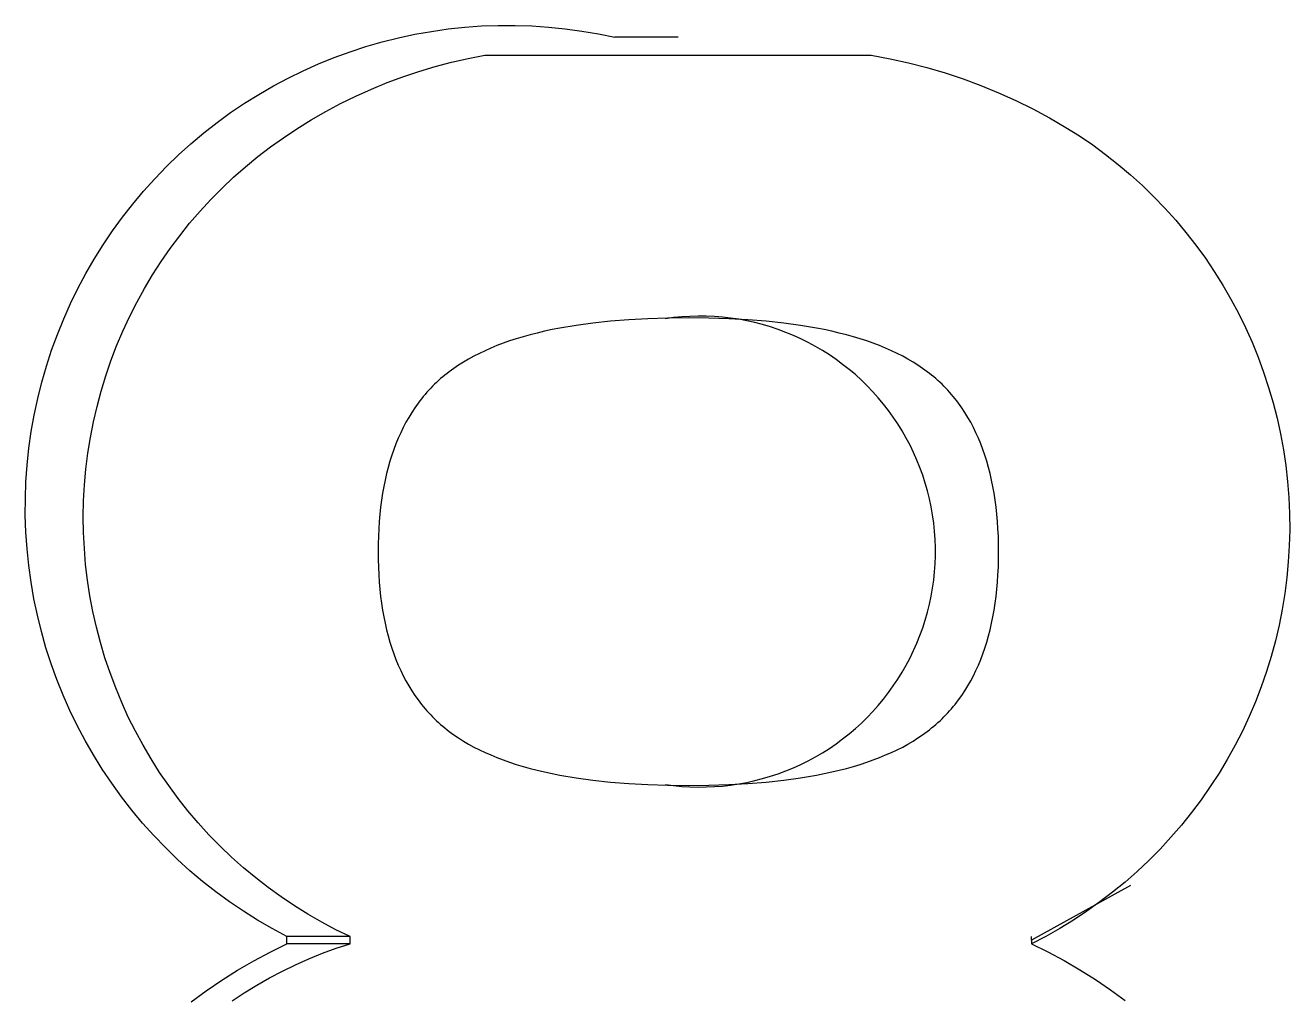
# Model space of a CAD drawing. Header units: millimetres. Extents: x -1893 to 2799, y -925 to 2353.
# Drawn here: x 1283.683 to 1284.885, y 1917.977 to 1918.901 of the extents above; entities that cross this region are included whole.
import ezdxf

# ---------------------------------------------------------------- set-up
doc = ezdxf.new("R2010")
doc.units = ezdxf.units.MM
doc.header["$MEASUREMENT"] = 0
doc.layers.add('Utwórz2D linie widoczne', color=7, linetype='Continuous', true_color=0x000000)

msp = doc.modelspace()

# ---------------------------------------------------------------- linework, layer by layer
at = {"layer": 'Utwórz2D linie widoczne'}
for p, q in [((1284.0374, 1918.8889), (1284.053, 1918.8922)), ((1284.053, 1918.8922), (1284.0688, 1918.895)), ((1284.0688, 1918.895), (1284.0846, 1918.8973)), ((1284.0846, 1918.8973), (1284.1005, 1918.899)), ((1284.1005, 1918.899), (1284.1164, 1918.9001)), ((1284.1164, 1918.9001), (1284.1324, 1918.9007)), ((1284.1324, 1918.9007), (1284.1483, 1918.9007)), ((1284.1483, 1918.9007), (1284.1643, 1918.9002)), ((1284.1643, 1918.9002), (1284.1802, 1918.8991)), ((1284.1802, 1918.8991), (1284.1961, 1918.8975)), ((1284.1961, 1918.8975), (1284.2119, 1918.8953)), ((1284.2119, 1918.8953), (1284.2277, 1918.8926)), ((1284.2277, 1918.8926), (1284.2433, 1918.8893)), ((1283.9914, 1918.8756), (1284.0066, 1918.8806)), ((1284.0066, 1918.8806), (1284.0219, 1918.885)), ((1284.0219, 1918.885), (1284.0374, 1918.8889)), ((1284.3034, 1918.8893), (1284.2433, 1918.8893)), ((1283.9616, 1918.8641), (1283.9764, 1918.8701)), ((1283.9764, 1918.8701), (1283.9914, 1918.8756)), ((1284.088, 1918.8656), (1284.1037, 1918.8692)), ((1284.1037, 1918.8692), (1284.1195, 1918.8722)), ((1284.1195, 1918.8722), (1284.4871, 1918.8722)), ((1284.4871, 1918.8722), (1284.5049, 1918.8689)), ((1284.5049, 1918.8689), (1284.5225, 1918.865)), ((1283.9326, 1918.8506), (1283.947, 1918.8576)), ((1283.947, 1918.8576), (1283.9616, 1918.8641)), ((1284.0417, 1918.8518), (1284.057, 1918.8569)), ((1284.057, 1918.8569), (1284.0724, 1918.8615)), ((1284.0724, 1918.8615), (1284.088, 1918.8656)), ((1284.5225, 1918.865), (1284.5399, 1918.8605)), ((1284.5399, 1918.8605), (1284.5572, 1918.8554)), ((1284.5572, 1918.8554), (1284.5743, 1918.8497)), ((1283.9047, 1918.8351), (1283.9185, 1918.8431)), ((1283.9185, 1918.8431), (1283.9326, 1918.8506)), ((1284.0117, 1918.8401), (1284.0266, 1918.8462)), ((1284.0266, 1918.8462), (1284.0417, 1918.8518)), ((1284.5743, 1918.8497), (1284.5912, 1918.8434)), ((1284.5912, 1918.8434), (1284.6079, 1918.8366)), ((1283.8912, 1918.8266), (1283.9047, 1918.8351)), ((1283.9825, 1918.8264), (1283.997, 1918.8335)), ((1283.997, 1918.8335), (1284.0117, 1918.8401)), ((1284.6079, 1918.8366), (1284.6244, 1918.8292)), ((1283.865, 1918.8083), (1283.8779, 1918.8177)), ((1283.8779, 1918.8177), (1283.8912, 1918.8266)), ((1283.9544, 1918.8108), (1283.9683, 1918.8188)), ((1283.9683, 1918.8188), (1283.9825, 1918.8264)), ((1284.6244, 1918.8292), (1284.6406, 1918.8212)), ((1284.6406, 1918.8212), (1284.6565, 1918.8128)), ((1283.8524, 1918.7985), (1283.865, 1918.8083)), ((1283.9407, 1918.8023), (1283.9544, 1918.8108)), ((1284.6565, 1918.8128), (1284.6721, 1918.8037)), ((1283.8402, 1918.7882), (1283.8524, 1918.7985)), ((1283.9157, 1918.7851), (1283.9281, 1918.7939)), ((1283.9281, 1918.7939), (1283.9407, 1918.8023)), ((1284.6721, 1918.8037), (1284.685, 1918.7956)), ((1284.685, 1918.7956), (1284.6976, 1918.787)), ((1283.8283, 1918.7775), (1283.8402, 1918.7882)), ((1283.9037, 1918.7759), (1283.9157, 1918.7851)), ((1284.6976, 1918.787), (1284.7099, 1918.7779)), ((1283.8169, 1918.7664), (1283.8283, 1918.7775)), ((1283.892, 1918.7663), (1283.9037, 1918.7759)), ((1284.7099, 1918.7779), (1284.7219, 1918.7685)), ((1283.8058, 1918.7549), (1283.8169, 1918.7664)), ((1283.8807, 1918.7563), (1283.892, 1918.7663)), ((1284.7219, 1918.7685), (1284.7335, 1918.7586)), ((1284.7335, 1918.7586), (1284.7448, 1918.7484)), ((1283.7951, 1918.743), (1283.8058, 1918.7549)), ((1283.8591, 1918.7351), (1283.8697, 1918.7459)), ((1283.8697, 1918.7459), (1283.8807, 1918.7563)), ((1284.7448, 1918.7484), (1284.7558, 1918.7378)), ((1283.7848, 1918.7308), (1283.7951, 1918.743)), ((1283.8488, 1918.724), (1283.8591, 1918.7351)), ((1284.7558, 1918.7378), (1284.7663, 1918.7268)), ((1283.775, 1918.7182), (1283.7848, 1918.7308)), ((1283.8389, 1918.7125), (1283.8488, 1918.724)), ((1284.7663, 1918.7268), (1284.7765, 1918.7154)), ((1283.7656, 1918.7053), (1283.775, 1918.7182)), ((1283.8295, 1918.7007), (1283.8389, 1918.7125)), ((1284.7765, 1918.7154), (1284.7863, 1918.7037)), ((1283.7566, 1918.692), (1283.7656, 1918.7053)), ((1283.8204, 1918.6886), (1283.8295, 1918.7007)), ((1284.7863, 1918.7037), (1284.7957, 1918.6917)), ((1283.7482, 1918.6785), (1283.7566, 1918.692)), ((1283.8118, 1918.6761), (1283.8204, 1918.6886)), ((1284.7957, 1918.6917), (1284.8047, 1918.6793)), ((1283.7402, 1918.6647), (1283.7482, 1918.6785)), ((1283.8036, 1918.6634), (1283.8118, 1918.6761)), ((1284.8047, 1918.6793), (1284.8132, 1918.6667)), ((1283.7327, 1918.6506), (1283.7402, 1918.6647)), ((1283.7959, 1918.6504), (1283.8036, 1918.6634)), ((1284.8132, 1918.6667), (1284.8213, 1918.6537)), ((1283.7257, 1918.6362), (1283.7327, 1918.6506)), ((1283.7886, 1918.6371), (1283.7959, 1918.6504)), ((1284.8213, 1918.6537), (1284.8289, 1918.6405)), ((1284.8289, 1918.6405), (1284.8361, 1918.6271)), ((1283.7192, 1918.6216), (1283.7257, 1918.6362)), ((1283.7817, 1918.6236), (1283.7886, 1918.6371)), ((1284.8361, 1918.6271), (1284.8428, 1918.6134)), ((1283.7132, 1918.6068), (1283.7192, 1918.6216)), ((1283.7754, 1918.6099), (1283.7817, 1918.6236)), ((1284.2063, 1918.6154), (1284.191, 1918.6128)), ((1284.2223, 1918.6176), (1284.2063, 1918.6154)), ((1284.239, 1918.6194), (1284.2223, 1918.6176)), ((1284.2564, 1918.6208), (1284.239, 1918.6194)), ((1284.2746, 1918.6218), (1284.2564, 1918.6208)), ((1284.2934, 1918.6224), (1284.2746, 1918.6218)), ((1284.2991, 1918.6228), (1284.2914, 1918.6218)), ((1284.313, 1918.6226), (1284.2934, 1918.6224)), ((1284.3068, 1918.6236), (1284.2991, 1918.6228)), ((1284.3146, 1918.624), (1284.3068, 1918.6236)), ((1284.3326, 1918.6224), (1284.313, 1918.6226)), ((1284.3223, 1918.6242), (1284.3146, 1918.624)), ((1284.3301, 1918.6242), (1284.3223, 1918.6242)), ((1284.3379, 1918.6238), (1284.3301, 1918.6242)), ((1284.3515, 1918.6218), (1284.3326, 1918.6224)), ((1284.3456, 1918.6232), (1284.3379, 1918.6238)), ((1284.3533, 1918.6223), (1284.3456, 1918.6232)), ((1284.3696, 1918.6208), (1284.3515, 1918.6218)), ((1284.361, 1918.6212), (1284.3533, 1918.6223)), ((1284.3686, 1918.6198), (1284.361, 1918.6212)), ((1284.3762, 1918.6181), (1284.3686, 1918.6198)), ((1284.3871, 1918.6194), (1284.3696, 1918.6208)), ((1284.3837, 1918.6162), (1284.3762, 1918.6181)), ((1284.3912, 1918.614), (1284.3837, 1918.6162)), ((1284.4038, 1918.6176), (1284.3871, 1918.6194)), ((1284.3986, 1918.6115), (1284.3912, 1918.614)), ((1284.4198, 1918.6154), (1284.4038, 1918.6176)), ((1284.4351, 1918.6128), (1284.4198, 1918.6154)), ((1284.8428, 1918.6134), (1284.8491, 1918.5995)), ((1283.7077, 1918.5918), (1283.7132, 1918.6068)), ((1283.7695, 1918.5959), (1283.7754, 1918.6099)), ((1284.1495, 1918.6026), (1284.1432, 1918.6006)), ((1284.1559, 1918.6046), (1284.1495, 1918.6026)), ((1284.1626, 1918.6064), (1284.1559, 1918.6046)), ((1284.1694, 1918.6082), (1284.1626, 1918.6064)), ((1284.1764, 1918.6098), (1284.1694, 1918.6082)), ((1284.1836, 1918.6114), (1284.1764, 1918.6098)), ((1284.191, 1918.6128), (1284.1836, 1918.6114)), ((1284.4058, 1918.6088), (1284.3986, 1918.6115)), ((1284.413, 1918.6059), (1284.4058, 1918.6088)), ((1284.4201, 1918.6026), (1284.413, 1918.6059)), ((1284.4271, 1918.5992), (1284.4201, 1918.6026)), ((1284.4424, 1918.6114), (1284.4351, 1918.6128)), ((1284.4496, 1918.6098), (1284.4424, 1918.6114)), ((1284.4566, 1918.6082), (1284.4496, 1918.6098)), ((1284.4635, 1918.6064), (1284.4566, 1918.6082)), ((1284.4701, 1918.6046), (1284.4635, 1918.6064)), ((1284.4766, 1918.6026), (1284.4701, 1918.6046)), ((1284.4829, 1918.6006), (1284.4766, 1918.6026)), ((1283.7027, 1918.5766), (1283.7077, 1918.5918)), ((1283.7641, 1918.5818), (1283.7695, 1918.5959)), ((1284.1198, 1918.5914), (1284.1144, 1918.5888)), ((1284.1254, 1918.5938), (1284.1198, 1918.5914)), ((1284.1311, 1918.5962), (1284.1254, 1918.5938)), ((1284.1371, 1918.5984), (1284.1311, 1918.5962)), ((1284.1432, 1918.6006), (1284.1371, 1918.5984)), ((1284.4339, 1918.5955), (1284.4271, 1918.5992)), ((1284.4406, 1918.5916), (1284.4339, 1918.5955)), ((1284.4472, 1918.5874), (1284.4406, 1918.5916)), ((1284.489, 1918.5984), (1284.4829, 1918.6006)), ((1284.4949, 1918.5962), (1284.489, 1918.5984)), ((1284.5007, 1918.5938), (1284.4949, 1918.5962)), ((1284.5063, 1918.5914), (1284.5007, 1918.5938)), ((1284.5116, 1918.5888), (1284.5063, 1918.5914)), ((1284.8491, 1918.5995), (1284.8548, 1918.5853)), ((1283.7592, 1918.5675), (1283.7641, 1918.5818)), ((1284.0946, 1918.5776), (1284.0901, 1918.5746)), ((1284.0993, 1918.5806), (1284.0946, 1918.5776)), ((1284.1041, 1918.5834), (1284.0993, 1918.5806)), ((1284.1092, 1918.5862), (1284.1041, 1918.5834)), ((1284.1144, 1918.5888), (1284.1092, 1918.5862)), ((1284.4536, 1918.583), (1284.4472, 1918.5874)), ((1284.4598, 1918.5784), (1284.4536, 1918.583)), ((1284.4659, 1918.5736), (1284.4598, 1918.5784)), ((1284.5169, 1918.5862), (1284.5116, 1918.5888)), ((1284.5219, 1918.5834), (1284.5169, 1918.5862)), ((1284.5268, 1918.5806), (1284.5219, 1918.5834)), ((1284.5314, 1918.5776), (1284.5268, 1918.5806)), ((1284.5359, 1918.5746), (1284.5314, 1918.5776)), ((1284.8548, 1918.5853), (1284.8601, 1918.571)), ((1283.6983, 1918.5613), (1283.7027, 1918.5766)), ((1283.7548, 1918.553), (1283.7592, 1918.5675)), ((1284.0796, 1918.5665), (1284.0776, 1918.5648)), ((1284.0816, 1918.5682), (1284.0796, 1918.5665)), ((1284.0837, 1918.5698), (1284.0816, 1918.5682)), ((1284.0858, 1918.5714), (1284.0837, 1918.5698)), ((1284.0901, 1918.5746), (1284.0858, 1918.5714)), ((1284.4719, 1918.5686), (1284.4659, 1918.5736)), ((1284.4776, 1918.5634), (1284.4719, 1918.5686)), ((1284.5402, 1918.5714), (1284.5359, 1918.5746)), ((1284.5423, 1918.5698), (1284.5402, 1918.5714)), ((1284.5444, 1918.5682), (1284.5423, 1918.5698)), ((1284.5465, 1918.5665), (1284.5444, 1918.5682)), ((1284.5485, 1918.5648), (1284.5465, 1918.5665)), ((1284.8601, 1918.571), (1284.8649, 1918.5565)), ((1283.6945, 1918.5458), (1283.6983, 1918.5613)), ((1284.0663, 1918.5537), (1284.0645, 1918.5518)), ((1284.0681, 1918.5556), (1284.0663, 1918.5537)), ((1284.0699, 1918.5575), (1284.0681, 1918.5556)), ((1284.0718, 1918.5594), (1284.0699, 1918.5575)), ((1284.0737, 1918.5612), (1284.0718, 1918.5594)), ((1284.0756, 1918.563), (1284.0737, 1918.5612)), ((1284.0776, 1918.5648), (1284.0756, 1918.563)), ((1284.4832, 1918.558), (1284.4776, 1918.5634)), ((1284.4885, 1918.5523), (1284.4832, 1918.558)), ((1284.5504, 1918.563), (1284.5485, 1918.5648)), ((1284.5524, 1918.5612), (1284.5504, 1918.563)), ((1284.5543, 1918.5594), (1284.5524, 1918.5612)), ((1284.5561, 1918.5575), (1284.5543, 1918.5594)), ((1284.558, 1918.5556), (1284.5561, 1918.5575)), ((1284.5598, 1918.5537), (1284.558, 1918.5556)), ((1284.5615, 1918.5518), (1284.5598, 1918.5537)), ((1284.8649, 1918.5565), (1284.8692, 1918.5419)), ((1283.6911, 1918.5302), (1283.6945, 1918.5458)), ((1283.7509, 1918.5384), (1283.7548, 1918.553)), ((1284.0562, 1918.5415), (1284.0531, 1918.5371)), ((1284.0578, 1918.5436), (1284.0562, 1918.5415)), ((1284.0594, 1918.5457), (1284.0578, 1918.5436)), ((1284.0611, 1918.5477), (1284.0594, 1918.5457)), ((1284.0628, 1918.5498), (1284.0611, 1918.5477)), ((1284.0645, 1918.5518), (1284.0628, 1918.5498)), ((1284.4937, 1918.5465), (1284.4885, 1918.5523)), ((1284.4987, 1918.5406), (1284.4937, 1918.5465)), ((1284.5633, 1918.5498), (1284.5615, 1918.5518)), ((1284.565, 1918.5477), (1284.5633, 1918.5498)), ((1284.5667, 1918.5457), (1284.565, 1918.5477)), ((1284.5683, 1918.5436), (1284.5667, 1918.5457)), ((1284.5699, 1918.5415), (1284.5683, 1918.5436)), ((1284.573, 1918.5371), (1284.5699, 1918.5415)), ((1284.8692, 1918.5419), (1284.873, 1918.5271)), ((1283.6883, 1918.5144), (1283.6911, 1918.5302)), ((1283.7475, 1918.5236), (1283.7509, 1918.5384)), ((1284.0501, 1918.5326), (1284.0473, 1918.528)), ((1284.0531, 1918.5371), (1284.0501, 1918.5326)), ((1284.5035, 1918.5344), (1284.4987, 1918.5406)), ((1284.508, 1918.5281), (1284.5035, 1918.5344)), ((1284.576, 1918.5326), (1284.573, 1918.5371)), ((1284.5789, 1918.528), (1284.576, 1918.5326)), ((1283.7446, 1918.5088), (1283.7475, 1918.5236)), ((1284.042, 1918.5184), (1284.0396, 1918.5134)), ((1284.0446, 1918.5233), (1284.042, 1918.5184)), ((1284.0473, 1918.528), (1284.0446, 1918.5233)), ((1284.5123, 1918.5217), (1284.508, 1918.5281)), ((1284.5164, 1918.5151), (1284.5123, 1918.5217)), ((1284.5816, 1918.5233), (1284.5789, 1918.528)), ((1284.5842, 1918.5184), (1284.5816, 1918.5233)), ((1284.5866, 1918.5134), (1284.5842, 1918.5184)), ((1284.873, 1918.5271), (1284.8762, 1918.5122)), ((1283.6861, 1918.4986), (1283.6883, 1918.5144)), ((1283.7422, 1918.4938), (1283.7446, 1918.5088)), ((1284.0372, 1918.5082), (1284.0351, 1918.5029)), ((1284.0396, 1918.5134), (1284.0372, 1918.5082)), ((1284.5203, 1918.5083), (1284.5164, 1918.5151)), ((1284.5239, 1918.5015), (1284.5203, 1918.5083)), ((1284.5889, 1918.5082), (1284.5866, 1918.5134)), ((1284.5911, 1918.5029), (1284.5889, 1918.5082)), ((1284.8762, 1918.5122), (1284.879, 1918.4972)), ((1283.6844, 1918.4827), (1283.6861, 1918.4986)), ((1283.7403, 1918.4788), (1283.7422, 1918.4938)), ((1284.033, 1918.4975), (1284.0311, 1918.492)), ((1284.0351, 1918.5029), (1284.033, 1918.4975)), ((1284.5273, 1918.4945), (1284.5239, 1918.5015)), ((1284.5304, 1918.4874), (1284.5273, 1918.4945)), ((1284.5932, 1918.4975), (1284.5911, 1918.5029)), ((1284.5951, 1918.492), (1284.5932, 1918.4975)), ((1284.879, 1918.4972), (1284.8812, 1918.4821)), ((1283.6833, 1918.4668), (1283.6844, 1918.4827)), ((1284.0293, 1918.4863), (1284.0277, 1918.4804)), ((1284.0311, 1918.492), (1284.0293, 1918.4863)), ((1284.5333, 1918.4802), (1284.5304, 1918.4874)), ((1284.5969, 1918.4863), (1284.5951, 1918.492)), ((1284.5986, 1918.4804), (1284.5969, 1918.4863)), ((1284.8812, 1918.4821), (1284.8829, 1918.4669)), ((1283.739, 1918.4638), (1283.7403, 1918.4788)), ((1284.0262, 1918.4745), (1284.0248, 1918.4684)), ((1284.0277, 1918.4804), (1284.0262, 1918.4745)), ((1284.536, 1918.4729), (1284.5333, 1918.4802)), ((1284.5384, 1918.4655), (1284.536, 1918.4729)), ((1284.6001, 1918.4745), (1284.5986, 1918.4804)), ((1284.6015, 1918.4684), (1284.6001, 1918.4745)), ((1283.6827, 1918.4508), (1283.6833, 1918.4668)), ((1283.7381, 1918.4486), (1283.739, 1918.4638)), ((1284.0235, 1918.4622), (1284.0224, 1918.4558)), ((1284.0248, 1918.4684), (1284.0235, 1918.4622)), ((1284.5405, 1918.458), (1284.5384, 1918.4655)), ((1284.5424, 1918.4505), (1284.5405, 1918.458)), ((1284.6027, 1918.4622), (1284.6015, 1918.4684)), ((1284.6039, 1918.4558), (1284.6027, 1918.4622)), ((1284.8829, 1918.4669), (1284.8841, 1918.4517)), ((1283.6826, 1918.4349), (1283.6827, 1918.4508)), ((1283.7378, 1918.4335), (1283.7381, 1918.4486)), ((1284.0214, 1918.4493), (1284.0205, 1918.4427)), ((1284.0224, 1918.4558), (1284.0214, 1918.4493)), ((1284.544, 1918.4429), (1284.5424, 1918.4505)), ((1284.6049, 1918.4493), (1284.6039, 1918.4558)), ((1284.6057, 1918.4427), (1284.6049, 1918.4493)), ((1284.8841, 1918.4517), (1284.8848, 1918.4365)), ((1283.6832, 1918.4189), (1283.6826, 1918.4349)), ((1283.738, 1918.4184), (1283.7378, 1918.4335)), ((1284.0198, 1918.436), (1284.0192, 1918.4291)), ((1284.0205, 1918.4427), (1284.0198, 1918.436)), ((1284.5453, 1918.4352), (1284.544, 1918.4429)), ((1284.5464, 1918.4275), (1284.5453, 1918.4352)), ((1284.6065, 1918.436), (1284.6057, 1918.4427)), ((1284.6071, 1918.4291), (1284.6065, 1918.436)), ((1284.8848, 1918.4365), (1284.8849, 1918.4212)), ((1284.0188, 1918.4221), (1284.0184, 1918.4149)), ((1284.0192, 1918.4291), (1284.0188, 1918.4221)), ((1284.5472, 1918.4198), (1284.5464, 1918.4275)), ((1284.6075, 1918.4221), (1284.6071, 1918.4291)), ((1284.6079, 1918.4149), (1284.6075, 1918.4221)), ((1284.8849, 1918.4212), (1284.8845, 1918.406)), ((1283.6843, 1918.403), (1283.6832, 1918.4189)), ((1283.7388, 1918.4033), (1283.738, 1918.4184)), ((1284.0184, 1918.4149), (1284.0182, 1918.4076)), ((1284.5477, 1918.412), (1284.5472, 1918.4198)), ((1284.548, 1918.4043), (1284.5477, 1918.412)), ((1284.6081, 1918.4076), (1284.6079, 1918.4149)), ((1283.6859, 1918.3871), (1283.6843, 1918.403)), ((1283.74, 1918.3882), (1283.7388, 1918.4033)), ((1284.0182, 1918.4076), (1284.0182, 1918.4002)), ((1284.0182, 1918.4002), (1284.0182, 1918.3928)), ((1284.548, 1918.3965), (1284.548, 1918.4043)), ((1284.6081, 1918.4002), (1284.6081, 1918.4076)), ((1284.6081, 1918.3928), (1284.6081, 1918.4002)), ((1284.8845, 1918.406), (1284.8836, 1918.3908)), ((1283.6881, 1918.3712), (1283.6859, 1918.3871)), ((1283.7418, 1918.3731), (1283.74, 1918.3882)), ((1284.0182, 1918.3928), (1284.0184, 1918.3856)), ((1284.0184, 1918.3856), (1284.0188, 1918.3784)), ((1284.5472, 1918.381), (1284.5477, 1918.3887)), ((1284.5477, 1918.3887), (1284.548, 1918.3965)), ((1284.6075, 1918.3784), (1284.6079, 1918.3856)), ((1284.6079, 1918.3856), (1284.6081, 1918.3928)), ((1284.8836, 1918.3908), (1284.8822, 1918.3756)), ((1283.7441, 1918.3582), (1283.7418, 1918.3731)), ((1284.0188, 1918.3784), (1284.0192, 1918.3714)), ((1284.5453, 1918.3656), (1284.5464, 1918.3733)), ((1284.5464, 1918.3733), (1284.5472, 1918.381)), ((1284.6071, 1918.3714), (1284.6075, 1918.3784)), ((1284.8822, 1918.3756), (1284.8803, 1918.3604)), ((1283.6908, 1918.3555), (1283.6881, 1918.3712)), ((1284.0192, 1918.3714), (1284.0198, 1918.3646)), ((1284.0198, 1918.3646), (1284.0205, 1918.3578)), ((1284.544, 1918.3579), (1284.5453, 1918.3656)), ((1284.6057, 1918.3578), (1284.6065, 1918.3646)), ((1284.6065, 1918.3646), (1284.6071, 1918.3714)), ((1283.6941, 1918.3399), (1283.6908, 1918.3555)), ((1283.7469, 1918.3433), (1283.7441, 1918.3582)), ((1284.0205, 1918.3578), (1284.0214, 1918.3512)), ((1284.0214, 1918.3512), (1284.0224, 1918.3447)), ((1284.5405, 1918.3428), (1284.5424, 1918.3503)), ((1284.5424, 1918.3503), (1284.544, 1918.3579)), ((1284.6039, 1918.3447), (1284.6049, 1918.3512)), ((1284.6049, 1918.3512), (1284.6057, 1918.3578)), ((1284.8803, 1918.3604), (1284.8778, 1918.3454)), ((1283.698, 1918.3244), (1283.6941, 1918.3399)), ((1283.7503, 1918.3285), (1283.7469, 1918.3433)), ((1284.0224, 1918.3447), (1284.0235, 1918.3384)), ((1284.0235, 1918.3384), (1284.0248, 1918.3322)), ((1284.5384, 1918.3353), (1284.5405, 1918.3428)), ((1284.6015, 1918.3322), (1284.6027, 1918.3384)), ((1284.6027, 1918.3384), (1284.6039, 1918.3447)), ((1284.8778, 1918.3454), (1284.8748, 1918.3304)), ((1283.7541, 1918.3139), (1283.7503, 1918.3285)), ((1284.0248, 1918.3322), (1284.0262, 1918.3261)), ((1284.0262, 1918.3261), (1284.0277, 1918.3202)), ((1284.5333, 1918.3206), (1284.536, 1918.3279)), ((1284.536, 1918.3279), (1284.5384, 1918.3353)), ((1284.5986, 1918.3202), (1284.6001, 1918.3261)), ((1284.6001, 1918.3261), (1284.6015, 1918.3322)), ((1284.8748, 1918.3304), (1284.8713, 1918.3156)), ((1283.7023, 1918.309), (1283.698, 1918.3244)), ((1283.7584, 1918.2994), (1283.7541, 1918.3139)), ((1284.0277, 1918.3202), (1284.0293, 1918.3144)), ((1284.0293, 1918.3144), (1284.0311, 1918.3087)), ((1284.5273, 1918.3063), (1284.5304, 1918.3134)), ((1284.5304, 1918.3134), (1284.5333, 1918.3206)), ((1284.5951, 1918.3087), (1284.5969, 1918.3144)), ((1284.5969, 1918.3144), (1284.5986, 1918.3202)), ((1284.8713, 1918.3156), (1284.8673, 1918.3008)), ((1283.7072, 1918.2938), (1283.7023, 1918.309)), ((1284.0311, 1918.3087), (1284.033, 1918.3032)), ((1284.033, 1918.3032), (1284.0351, 1918.2978)), ((1284.5239, 1918.2993), (1284.5273, 1918.3063)), ((1284.5911, 1918.2978), (1284.5932, 1918.3032)), ((1284.5932, 1918.3032), (1284.5951, 1918.3087)), ((1284.8673, 1918.3008), (1284.8628, 1918.2863)), ((1283.7127, 1918.2788), (1283.7072, 1918.2938)), ((1283.7632, 1918.2851), (1283.7584, 1918.2994)), ((1284.0351, 1918.2978), (1284.0372, 1918.2925)), ((1284.0372, 1918.2925), (1284.0396, 1918.2874)), ((1284.5164, 1918.2857), (1284.5203, 1918.2924)), ((1284.5203, 1918.2924), (1284.5239, 1918.2993)), ((1284.5866, 1918.2874), (1284.5889, 1918.2925)), ((1284.5889, 1918.2925), (1284.5911, 1918.2978)), ((1283.7186, 1918.264), (1283.7127, 1918.2788)), ((1283.7686, 1918.2709), (1283.7632, 1918.2851)), ((1284.0396, 1918.2874), (1284.042, 1918.2823)), ((1284.042, 1918.2823), (1284.0446, 1918.2775)), ((1284.0446, 1918.2775), (1284.0473, 1918.2727)), ((1284.508, 1918.2726), (1284.5123, 1918.2791)), ((1284.5123, 1918.2791), (1284.5164, 1918.2857)), ((1284.5789, 1918.2727), (1284.5816, 1918.2775)), ((1284.5816, 1918.2775), (1284.5842, 1918.2823)), ((1284.5842, 1918.2823), (1284.5866, 1918.2874)), ((1284.8628, 1918.2863), (1284.8578, 1918.2719)), ((1283.7744, 1918.2569), (1283.7686, 1918.2709)), ((1284.0473, 1918.2727), (1284.0501, 1918.2681)), ((1284.0501, 1918.2681), (1284.0531, 1918.2636)), ((1284.4987, 1918.2602), (1284.5035, 1918.2663)), ((1284.5035, 1918.2663), (1284.508, 1918.2726)), ((1284.573, 1918.2636), (1284.576, 1918.2681)), ((1284.576, 1918.2681), (1284.5789, 1918.2727)), ((1284.8578, 1918.2719), (1284.8523, 1918.2576)), ((1283.7251, 1918.2493), (1283.7186, 1918.264)), ((1283.7806, 1918.2431), (1283.7744, 1918.2569)), ((1284.0531, 1918.2636), (1284.0562, 1918.2593)), ((1284.0562, 1918.2593), (1284.0578, 1918.2572)), ((1284.0578, 1918.2572), (1284.0594, 1918.2551)), ((1284.0594, 1918.2551), (1284.0611, 1918.253)), ((1284.0611, 1918.253), (1284.0628, 1918.251)), ((1284.4885, 1918.2484), (1284.4937, 1918.2542)), ((1284.4937, 1918.2542), (1284.4987, 1918.2602)), ((1284.5633, 1918.251), (1284.565, 1918.253)), ((1284.565, 1918.253), (1284.5667, 1918.2551)), ((1284.5667, 1918.2551), (1284.5683, 1918.2572)), ((1284.5683, 1918.2572), (1284.5699, 1918.2593)), ((1284.5699, 1918.2593), (1284.573, 1918.2636)), ((1284.8523, 1918.2576), (1284.8463, 1918.2436)), ((1283.732, 1918.235), (1283.7251, 1918.2493)), ((1283.7874, 1918.2296), (1283.7806, 1918.2431)), ((1284.0628, 1918.251), (1284.0645, 1918.249)), ((1284.0645, 1918.249), (1284.0663, 1918.2471)), ((1284.0663, 1918.2471), (1284.0681, 1918.2452)), ((1284.0681, 1918.2452), (1284.0699, 1918.2433)), ((1284.0699, 1918.2433), (1284.0718, 1918.2414)), ((1284.0718, 1918.2414), (1284.0737, 1918.2396)), ((1284.4776, 1918.2374), (1284.4832, 1918.2428)), ((1284.4832, 1918.2428), (1284.4885, 1918.2484)), ((1284.5524, 1918.2396), (1284.5543, 1918.2414)), ((1284.5543, 1918.2414), (1284.5561, 1918.2433)), ((1284.5561, 1918.2433), (1284.558, 1918.2452)), ((1284.558, 1918.2452), (1284.5598, 1918.2471)), ((1284.5598, 1918.2471), (1284.5615, 1918.249)), ((1284.5615, 1918.249), (1284.5633, 1918.251)), ((1284.8463, 1918.2436), (1284.8399, 1918.2298)), ((1283.7395, 1918.2208), (1283.732, 1918.235)), ((1283.7946, 1918.2163), (1283.7874, 1918.2296)), ((1284.0737, 1918.2396), (1284.0756, 1918.2378)), ((1284.0756, 1918.2378), (1284.0776, 1918.2361)), ((1284.0776, 1918.2361), (1284.0796, 1918.2343)), ((1284.0796, 1918.2343), (1284.0816, 1918.2327)), ((1284.0816, 1918.2327), (1284.0837, 1918.231)), ((1284.0837, 1918.231), (1284.0858, 1918.2294)), ((1284.0858, 1918.2294), (1284.0879, 1918.2278)), ((1284.4659, 1918.2271), (1284.4719, 1918.2322)), ((1284.4719, 1918.2322), (1284.4776, 1918.2374)), ((1284.5381, 1918.2278), (1284.5423, 1918.231)), ((1284.5423, 1918.231), (1284.5444, 1918.2327)), ((1284.5444, 1918.2327), (1284.5465, 1918.2343)), ((1284.5465, 1918.2343), (1284.5485, 1918.2361)), ((1284.5485, 1918.2361), (1284.5504, 1918.2378)), ((1284.5504, 1918.2378), (1284.5524, 1918.2396)), ((1284.8399, 1918.2298), (1284.8329, 1918.2162)), ((1283.7474, 1918.207), (1283.7395, 1918.2208)), ((1284.0879, 1918.2278), (1284.0901, 1918.2262)), ((1284.0901, 1918.2262), (1284.0946, 1918.2232)), ((1284.0946, 1918.2232), (1284.0993, 1918.2202)), ((1284.0993, 1918.2202), (1284.1041, 1918.2174)), ((1284.1041, 1918.2174), (1284.1092, 1918.2146)), ((1284.4472, 1918.2133), (1284.4536, 1918.2177)), ((1284.4536, 1918.2177), (1284.4598, 1918.2223)), ((1284.4598, 1918.2223), (1284.4659, 1918.2271)), ((1284.5169, 1918.2146), (1284.5219, 1918.2174)), ((1284.5219, 1918.2174), (1284.5268, 1918.2202)), ((1284.5268, 1918.2202), (1284.5314, 1918.2232)), ((1284.5314, 1918.2232), (1284.5359, 1918.2262)), ((1284.5359, 1918.2262), (1284.5381, 1918.2278)), ((1283.7559, 1918.1934), (1283.7474, 1918.207)), ((1283.8023, 1918.2032), (1283.7946, 1918.2163)), ((1284.1092, 1918.2146), (1284.1144, 1918.212)), ((1284.1144, 1918.212), (1284.1198, 1918.2094)), ((1284.1198, 1918.2094), (1284.1254, 1918.207)), ((1284.1254, 1918.207), (1284.1311, 1918.2046)), ((1284.1311, 1918.2046), (1284.1371, 1918.2023)), ((1284.4271, 1918.2016), (1284.4339, 1918.2053)), ((1284.4339, 1918.2053), (1284.4406, 1918.2092)), ((1284.4406, 1918.2092), (1284.4472, 1918.2133)), ((1284.489, 1918.2023), (1284.4949, 1918.2046)), ((1284.4949, 1918.2046), (1284.5007, 1918.207)), ((1284.5007, 1918.207), (1284.5063, 1918.2094)), ((1284.5063, 1918.2094), (1284.5116, 1918.212)), ((1284.5116, 1918.212), (1284.5169, 1918.2146)), ((1284.8329, 1918.2162), (1284.8255, 1918.2028)), ((1283.7648, 1918.1802), (1283.7559, 1918.1934)), ((1283.8104, 1918.1905), (1283.8023, 1918.2032)), ((1284.1371, 1918.2023), (1284.1432, 1918.2002)), ((1284.1432, 1918.2002), (1284.1495, 1918.1981)), ((1284.1495, 1918.1981), (1284.1559, 1918.1962)), ((1284.1559, 1918.1962), (1284.1626, 1918.1943)), ((1284.1626, 1918.1943), (1284.1694, 1918.1926)), ((1284.1694, 1918.1926), (1284.1764, 1918.1909)), ((1284.4058, 1918.192), (1284.413, 1918.1949)), ((1284.413, 1918.1949), (1284.4201, 1918.1981)), ((1284.4201, 1918.1981), (1284.4271, 1918.2016)), ((1284.4496, 1918.1909), (1284.4566, 1918.1926)), ((1284.4566, 1918.1926), (1284.4635, 1918.1943)), ((1284.4635, 1918.1943), (1284.4701, 1918.1962)), ((1284.4701, 1918.1962), (1284.4766, 1918.1981)), ((1284.4766, 1918.1981), (1284.4829, 1918.2002)), ((1284.4829, 1918.2002), (1284.489, 1918.2023)), ((1284.8255, 1918.2028), (1284.8177, 1918.1898)), ((1283.819, 1918.178), (1283.8104, 1918.1905)), ((1284.1764, 1918.1909), (1284.1836, 1918.1894)), ((1284.1836, 1918.1894), (1284.191, 1918.1879)), ((1284.191, 1918.1879), (1284.2063, 1918.1853)), ((1284.2063, 1918.1853), (1284.2223, 1918.1831)), ((1284.2223, 1918.1831), (1284.239, 1918.1813)), ((1284.239, 1918.1813), (1284.2564, 1918.1799)), ((1284.361, 1918.1796), (1284.3686, 1918.181)), ((1284.3686, 1918.181), (1284.3762, 1918.1827)), ((1284.3696, 1918.1799), (1284.3871, 1918.1813)), ((1284.3762, 1918.1827), (1284.3837, 1918.1846)), ((1284.3837, 1918.1846), (1284.3912, 1918.1868)), ((1284.3871, 1918.1813), (1284.4038, 1918.1831)), ((1284.3912, 1918.1868), (1284.3986, 1918.1892)), ((1284.3986, 1918.1892), (1284.4058, 1918.192)), ((1284.4038, 1918.1831), (1284.4198, 1918.1853)), ((1284.4198, 1918.1853), (1284.4351, 1918.1879)), ((1284.4351, 1918.1879), (1284.4424, 1918.1894)), ((1284.4424, 1918.1894), (1284.4496, 1918.1909)), ((1284.8177, 1918.1898), (1284.8094, 1918.1769)), ((1283.7741, 1918.1672), (1283.7648, 1918.1802)), ((1283.8279, 1918.1658), (1283.819, 1918.178)), ((1284.2564, 1918.1799), (1284.2746, 1918.1789)), ((1284.2746, 1918.1789), (1284.2934, 1918.1783)), ((1284.2914, 1918.1789), (1284.2991, 1918.1779)), ((1284.2934, 1918.1783), (1284.313, 1918.1781)), ((1284.2991, 1918.1779), (1284.3068, 1918.1772)), ((1284.3068, 1918.1772), (1284.3146, 1918.1767)), ((1284.313, 1918.1781), (1284.3326, 1918.1783)), ((1284.3146, 1918.1767), (1284.3223, 1918.1765)), ((1284.3223, 1918.1765), (1284.3301, 1918.1766)), ((1284.3301, 1918.1766), (1284.3379, 1918.1769)), ((1284.3326, 1918.1783), (1284.3515, 1918.1789)), ((1284.3379, 1918.1769), (1284.3456, 1918.1775)), ((1284.3456, 1918.1775), (1284.3533, 1918.1784)), ((1284.3515, 1918.1789), (1284.3696, 1918.1799)), ((1284.3533, 1918.1784), (1284.361, 1918.1796)), ((1284.8094, 1918.1769), (1284.8007, 1918.1644)), ((1283.7839, 1918.1546), (1283.7741, 1918.1672)), ((1283.8373, 1918.1539), (1283.8279, 1918.1658)), ((1284.8007, 1918.1644), (1284.7915, 1918.1522)), ((1283.7941, 1918.1423), (1283.7839, 1918.1546)), ((1283.8471, 1918.1424), (1283.8373, 1918.1539)), ((1284.7915, 1918.1522), (1284.7819, 1918.1403)), ((1283.8048, 1918.1304), (1283.7941, 1918.1423)), ((1283.8573, 1918.1312), (1283.8471, 1918.1424)), ((1284.7819, 1918.1403), (1284.772, 1918.1288)), ((1283.8159, 1918.1189), (1283.8048, 1918.1304)), ((1283.8679, 1918.1204), (1283.8573, 1918.1312)), ((1283.8788, 1918.1099), (1283.8679, 1918.1204)), ((1284.772, 1918.1288), (1284.7616, 1918.1176)), ((1283.8273, 1918.1078), (1283.8159, 1918.1189)), ((1283.8901, 1918.0998), (1283.8788, 1918.1099)), ((1284.7616, 1918.1176), (1284.7509, 1918.1068)), ((1283.8391, 1918.097), (1283.8273, 1918.1078)), ((1283.8513, 1918.0867), (1283.8391, 1918.097)), ((1283.9017, 1918.0901), (1283.8901, 1918.0998)), ((1284.7398, 1918.0963), (1284.7283, 1918.0862)), ((1284.7509, 1918.1068), (1284.7398, 1918.0963)), ((1283.8639, 1918.0768), (1283.8513, 1918.0867)), ((1283.9137, 1918.0809), (1283.9017, 1918.0901)), ((1284.7283, 1918.0862), (1284.7165, 1918.0766)), ((1283.8768, 1918.0674), (1283.8639, 1918.0768)), ((1283.926, 1918.072), (1283.9137, 1918.0809)), ((1284.7335, 1918.0829), (1284.6394, 1918.0309)), ((1284.7165, 1918.0766), (1284.7044, 1918.0673)), ((1283.89, 1918.0584), (1283.8768, 1918.0674)), ((1283.9385, 1918.0636), (1283.926, 1918.072)), ((1283.9514, 1918.0556), (1283.9385, 1918.0636)), ((1284.7044, 1918.0673), (1284.692, 1918.0585)), ((1283.9035, 1918.0499), (1283.89, 1918.0584)), ((1283.9173, 1918.0419), (1283.9035, 1918.0499)), ((1283.9645, 1918.048), (1283.9514, 1918.0556)), ((1284.6792, 1918.05), (1284.6662, 1918.0421)), ((1284.692, 1918.0585), (1284.6792, 1918.05)), ((1283.9314, 1918.0343), (1283.9173, 1918.0419)), ((1283.9779, 1918.0409), (1283.9645, 1918.048)), ((1283.9915, 1918.0343), (1283.9779, 1918.0409)), ((1284.6662, 1918.0421), (1284.6529, 1918.0346)), ((1283.9154, 1918.0196), (1283.9314, 1918.0275)), ((1283.9314, 1918.0275), (1283.9314, 1918.0343)), ((1283.9915, 1918.0343), (1283.9314, 1918.0343)), ((1283.9915, 1918.0275), (1283.9314, 1918.0275)), ((1283.9783, 1918.0232), (1283.9915, 1918.0275)), ((1283.9915, 1918.0275), (1283.9915, 1918.0343)), ((1284.6529, 1918.0346), (1284.6394, 1918.0275)), ((1284.6394, 1918.0309), (1284.6394, 1918.0343)), ((1284.6394, 1918.0309), (1284.6394, 1918.0275)), ((1284.6394, 1918.0275), (1284.655, 1918.0198)), ((1283.8998, 1918.0112), (1283.9154, 1918.0196)), ((1283.9396, 1918.0076), (1283.9523, 1918.0133)), ((1283.9523, 1918.0133), (1283.9652, 1918.0185)), ((1283.9652, 1918.0185), (1283.9783, 1918.0232)), ((1284.655, 1918.0198), (1284.6703, 1918.0116)), ((1283.8694, 1917.9928), (1283.8845, 1918.0023)), ((1283.8845, 1918.0023), (1283.8998, 1918.0112)), ((1283.9148, 1917.9951), (1283.9271, 1918.0016)), ((1283.9271, 1918.0016), (1283.9396, 1918.0076)), ((1284.6703, 1918.0116), (1284.6854, 1918.0028)), ((1284.6854, 1918.0028), (1284.7001, 1917.9935)), ((1283.8547, 1917.9828), (1283.8694, 1917.9928)), ((1283.8909, 1917.9809), (1283.9027, 1917.9882)), ((1283.9027, 1917.9882), (1283.9148, 1917.9951)), ((1284.7001, 1917.9935), (1284.7145, 1917.9838)), ((1283.8404, 1917.9723), (1283.8547, 1917.9828)), ((1283.8793, 1917.9732), (1283.8909, 1917.9809)), ((1284.7145, 1917.9838), (1284.7285, 1917.9735))]:
    msp.add_line(p, q, dxfattribs=at)

doc.saveas('drawing.dxf')
